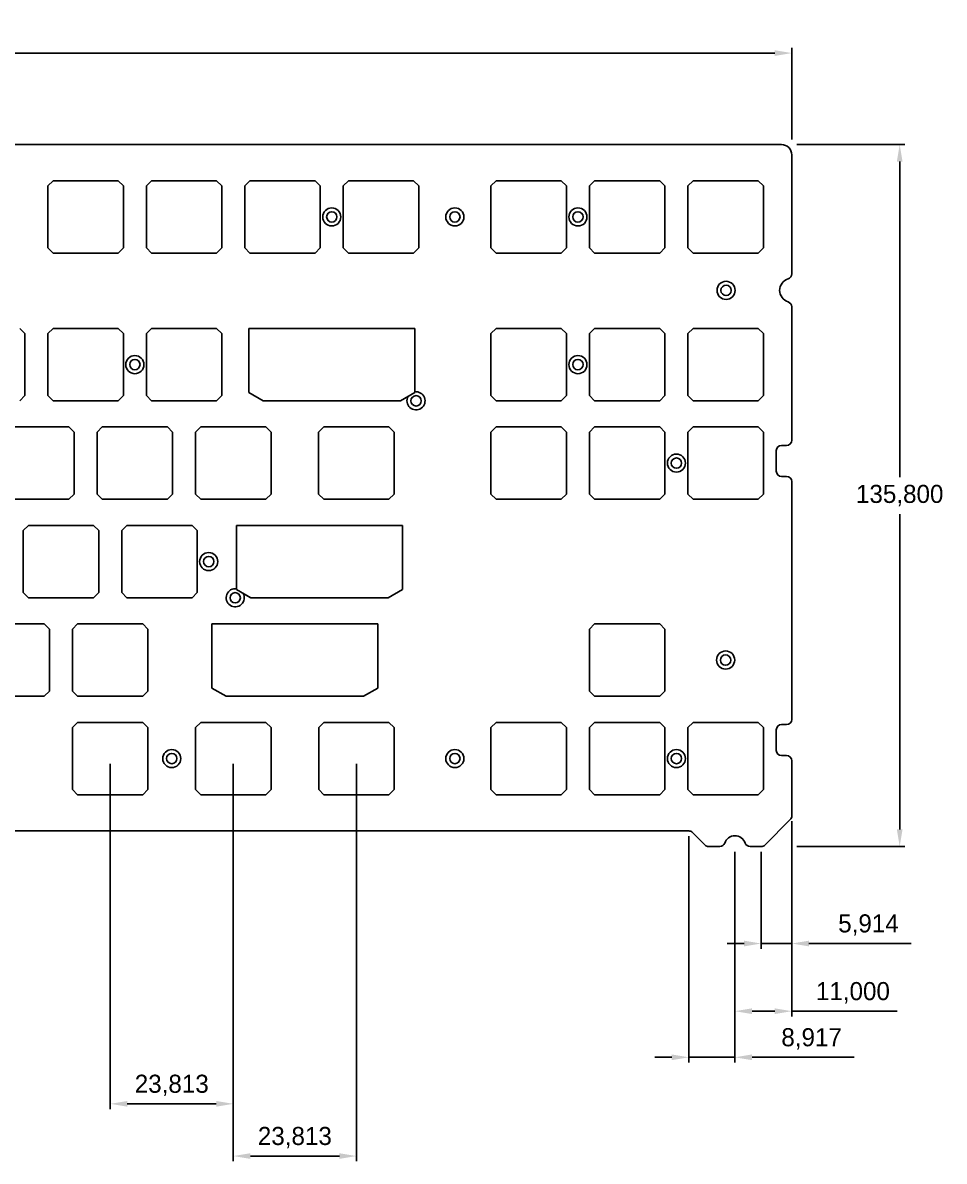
# Model space of a CAD drawing. Header units: millimetres. Extents: x -77 to 404, y -29 to 191.
# Drawn here: x 226 to 404.2, y -29.4 to 190.9 of the extents above; entities that cross this region are included whole.
import ezdxf

# ---------------------------------------------------------------- set-up
doc = ezdxf.new("R2010")
doc.units = ezdxf.units.MM
doc.header["$PDSIZE"] = -1
doc.dimstyles.new('ISO-25', dxfattribs={"dimtxt": 2.5, "dimasz": 2.5, "dimexe": 1.25, "dimexo": 0.625, "dimtad": 1, "dimtxsty": 'Standard', "dimcen": 2.5, "dimadec": 0, "dimazin": 0, "dimtfac": 1, "dimtmove": 0, "dimatfit": 3, "dimfxl": 1, "dimarcsym": 0})

# ---------------------------------------------------------------- blocks, each defined once
blk = doc.blocks.new('*D7')
at = {"color": 0, "lineweight": -2, "transparency": 16777216}
for p, q in [((242.87, 47.55), (242.87, -19.25)), ((266.69, 47.55), (266.69, -19.25)), ((246.18, -18.25), (263.39, -18.25))]:
    blk.add_line(p, q, dxfattribs=at)
at = {"color": 0, "transparency": 16777216}
for points in [[(246.18, -17.7), (246.18, -18.8), (242.87, -18.25)], [(263.39, -17.7), (263.39, -18.8), (266.69, -18.25)]]:
    blk.add_solid(points, dxfattribs=at)
at = {"layer": 'Defpoints', "color": 0, "transparency": 16777216}
for p in [(242.87, 48.55), (266.69, 48.55), (266.69, -18.25)]:
    blk.add_point(p, dxfattribs=at)
at = {"color": 0, "transparency": 16777216, "insert": (254.78, -14.69), "char_height": 3.5, "attachment_point": 5}
blk.add_mtext('23,813', dxfattribs=at)
blk = doc.blocks.new('*D8')
at = {"color": 0, "lineweight": -2, "transparency": 16777216}
for p, q in [((266.69, 47.55), (266.69, -29.35)), ((290.5, 47.55), (290.5, -29.35)), ((269.99, -28.35), (287.2, -28.35))]:
    blk.add_line(p, q, dxfattribs=at)
at = {"color": 0, "transparency": 16777216}
for points in [[(269.99, -27.8), (269.99, -28.9), (266.69, -28.35)], [(287.2, -27.8), (287.2, -28.9), (290.5, -28.35)]]:
    blk.add_solid(points, dxfattribs=at)
at = {"layer": 'Defpoints', "color": 0, "transparency": 16777216}
for p in [(266.69, 48.55), (290.5, 48.55), (290.5, -28.35)]:
    blk.add_point(p, dxfattribs=at)
at = {"color": 0, "transparency": 16777216, "insert": (278.59, -24.79), "char_height": 3.5, "attachment_point": 5}
blk.add_mtext('23,813', dxfattribs=at)
blk = doc.blocks.new('*D9')
at = {"color": 0, "lineweight": -2, "transparency": 16777216}
for p, q in [((375.74, 167.32), (396.61, 167.32)), ((395.61, 164.02), (395.61, 102.99)), ((395.61, 34.82), (395.61, 95.85)), ((375.74, 31.52), (396.61, 31.52))]:
    blk.add_line(p, q, dxfattribs=at)
at = {"color": 0, "transparency": 16777216}
for points in [[(395.06, 164.02), (396.16, 164.02), (395.61, 167.32)], [(395.06, 34.82), (396.16, 34.82), (395.61, 31.52)]]:
    blk.add_solid(points, dxfattribs=at)
at = {"layer": 'Defpoints', "color": 0, "transparency": 16777216}
for p in [(374.74, 167.32), (374.74, 31.52), (395.61, 31.52)]:
    blk.add_point(p, dxfattribs=at)
at = {"color": 0, "transparency": 16777216, "insert": (395.61, 99.42), "char_height": 3.5, "attachment_point": 5}
blk.add_mtext('135,800', dxfattribs=at)
blk = doc.blocks.new('*D10')
at = {"color": 0, "lineweight": -2, "transparency": 16777216}
for p, q in [((15.76, 168.32), (15.76, 186.02)), ((19.06, 185.02), (371.44, 185.02)), ((374.74, 168.32), (374.74, 186.02))]:
    blk.add_line(p, q, dxfattribs=at)
at = {"color": 0, "transparency": 16777216}
for points in [[(19.06, 185.57), (19.06, 184.47), (15.76, 185.02)], [(371.44, 185.57), (371.44, 184.47), (374.74, 185.02)]]:
    blk.add_solid(points, dxfattribs=at)
at = {"layer": 'Defpoints', "color": 0, "transparency": 16777216}
for p in [(374.74, 185.02), (15.76, 167.32), (374.74, 167.32)]:
    blk.add_point(p, dxfattribs=at)
at = {"color": 0, "transparency": 16777216, "insert": (195.25, 188.59), "char_height": 3.5, "attachment_point": 5}
blk.add_mtext('358,975', dxfattribs=at)
blk = doc.blocks.new('*D13')
at = {"color": 0, "lineweight": -2, "transparency": 16777216}
for p, q in [((374.74, 36.43), (374.74, 11.76)), ((368.82, 30.52), (368.82, 11.76)), ((365.52, 12.76), (362.22, 12.76)), ((368.82, 12.76), (374.74, 12.76)), ((378.04, 12.76), (397.81, 12.76))]:
    blk.add_line(p, q, dxfattribs=at)
at = {"color": 0, "transparency": 16777216}
for points in [[(365.52, 13.31), (365.52, 12.21), (368.82, 12.76)], [(378.04, 13.31), (378.04, 12.21), (374.74, 12.76)]]:
    blk.add_solid(points, dxfattribs=at)
at = {"layer": 'Defpoints', "color": 0, "transparency": 16777216}
for p in [(374.74, 37.43), (368.82, 31.52), (374.74, 12.76)]:
    blk.add_point(p, dxfattribs=at)
at = {"color": 0, "transparency": 16777216, "insert": (389.57, 16.33), "char_height": 3.5, "attachment_point": 5}
blk.add_mtext('5,914', dxfattribs=at)
blk = doc.blocks.new('*D14')
at = {"color": 0, "lineweight": -2, "transparency": 16777216}
for p, q in [((374.74, 36.43), (374.74, -1.33)), ((363.74, 30.52), (363.74, -1.33)), ((367.04, -0.33), (371.44, -0.33)), ((374.74, -0.33), (395.09, -0.33))]:
    blk.add_line(p, q, dxfattribs=at)
at = {"color": 0, "transparency": 16777216}
for points in [[(367.04, 0.22), (367.04, -0.88), (363.74, -0.33)], [(371.44, 0.22), (371.44, -0.88), (374.74, -0.33)]]:
    blk.add_solid(points, dxfattribs=at)
at = {"layer": 'Defpoints', "color": 0, "transparency": 16777216}
for p in [(374.74, 37.43), (363.74, 31.52), (374.74, -0.33)]:
    blk.add_point(p, dxfattribs=at)
at = {"color": 0, "transparency": 16777216, "insert": (386.56, 3.23), "char_height": 3.5, "attachment_point": 5}
blk.add_mtext('11,000', dxfattribs=at)
blk = doc.blocks.new('*D15')
at = {"color": 0, "lineweight": -2, "transparency": 16777216}
for p, q in [((354.82, 33.55), (354.82, -10.25)), ((363.74, 30.52), (363.74, -10.25)), ((351.52, -9.25), (348.22, -9.25)), ((354.82, -9.25), (363.74, -9.25)), ((367.04, -9.25), (386.81, -9.25))]:
    blk.add_line(p, q, dxfattribs=at)
at = {"color": 0, "transparency": 16777216}
for points in [[(351.52, -8.7), (351.52, -9.8), (354.82, -9.25)], [(367.04, -8.7), (367.04, -9.8), (363.74, -9.25)]]:
    blk.add_solid(points, dxfattribs=at)
at = {"layer": 'Defpoints', "color": 0, "transparency": 16777216}
for p in [(354.82, 34.55), (363.74, 31.52), (363.74, -9.25)]:
    blk.add_point(p, dxfattribs=at)
at = {"color": 0, "transparency": 16777216, "insert": (378.57, -5.69), "char_height": 3.5, "attachment_point": 5}
blk.add_mtext('8,917', dxfattribs=at)

msp = doc.modelspace()

# ---------------------------------------------------------------- linework, layer by layer
for p, q in [((372.7374, 167.3203), (17.7624, 167.3203)), ((372.7374, 167.3203), (17.7624, 167.3203)), ((372.7374, 167.3203), (17.7624, 167.3203)), ((231.8124, 146.3203), (238.1124, 146.3203)), ((231.8124, 146.3203), (238.1124, 146.3203)), ((288.9624, 146.3203), (295.2624, 146.3203)), ((288.9624, 146.3203), (295.2624, 146.3203)), ((317.5374, 146.3203), (323.8374, 146.3203)), ((317.5374, 146.3203), (323.8374, 146.3203)), ((279.4374, 131.7453), (285.7374, 131.7453)), ((279.4374, 131.7453), (285.7374, 131.7453)), ((279.4374, 131.7453), (285.7374, 131.7453)), ((279.4374, 131.7453), (285.7374, 131.7453)), ((250.8624, 117.7453), (257.1624, 117.7453)), ((250.8624, 117.7453), (257.1624, 117.7453)), ((292.0374, 117.7512), (279.4374, 117.7512)), ((279.4374, 117.7512), (285.7374, 117.7512)), ((292.0374, 117.7512), (279.4374, 117.7512)), ((279.4374, 117.7512), (285.7374, 117.7512)), ((292.0374, 117.7512), (279.4374, 117.7512)), ((279.4374, 117.7512), (285.7374, 117.7512)), ((292.0374, 117.7512), (279.4374, 117.7512)), ((279.4374, 117.7512), (285.7374, 117.7512)), ((317.5374, 117.7512), (323.8374, 117.7512)), ((317.5374, 117.7512), (323.8374, 117.7512)), ((371.7374, 106.1203), (371.7374, 108.1203)), ((371.7374, 106.1203), (371.7374, 108.1203)), ((371.7374, 106.1203), (371.7374, 108.1203)), ((372.7374, 109.1203), (373.7374, 109.1203)), ((372.7374, 109.1203), (373.7374, 109.1203)), ((372.7374, 109.1203), (373.7374, 109.1203)), ((371.7374, 106.1203), (371.7374, 104.1203)), ((371.7374, 106.1203), (371.7374, 104.1203)), ((371.7374, 106.1203), (371.7374, 104.1203)), ((372.7374, 103.1203), (373.7374, 103.1203)), ((372.7374, 103.1203), (373.7374, 103.1203)), ((372.7374, 103.1203), (373.7374, 103.1203)), ((241.3374, 98.6953), (247.6374, 98.6953)), ((241.3374, 98.6953), (247.6374, 98.6953)), ((260.3874, 98.6953), (266.6874, 98.6953)), ((260.3874, 98.6953), (266.6874, 98.6953)), ((317.5374, 98.6953), (323.8374, 98.6953)), ((317.5374, 98.6953), (323.8374, 98.6953)), ((277.0561, 93.6453), (283.3561, 93.6453)), ((277.0561, 93.6453), (283.3561, 93.6453)), ((283.3561, 93.6453), (289.6561, 93.6453)), ((283.3561, 93.6453), (289.6561, 93.6453)), ((246.0999, 79.6453), (252.3999, 79.6453)), ((246.0999, 79.6453), (252.3999, 79.6453)), ((289.6561, 79.6512), (277.0561, 79.6512)), ((277.0561, 79.6512), (283.3561, 79.6512)), ((289.6561, 79.6512), (277.0561, 79.6512)), ((277.0561, 79.6512), (283.3561, 79.6512)), ((217.5249, 74.5953), (230.1249, 74.5953)), ((217.5249, 74.5953), (230.1249, 74.5953)), ((217.5249, 74.5953), (230.1249, 74.5953)), ((230.1249, 74.5953), (231.1219, 73.5983)), ((230.1249, 74.5953), (231.1219, 73.5983)), ((230.1249, 74.5953), (231.1219, 73.5983)), ((231.1219, 73.5983), (231.1219, 61.5983)), ((231.1219, 73.5983), (231.1219, 61.5983)), ((231.1219, 73.5983), (231.1219, 61.5983)), ((235.5778, 73.5983), (236.5749, 74.5953)), ((235.5778, 73.5983), (236.5749, 74.5953)), ((235.5778, 73.5983), (236.5749, 74.5953)), ((235.5778, 61.5983), (235.5778, 73.5983)), ((235.5778, 61.5983), (235.5778, 73.5983)), ((235.5778, 61.5983), (235.5778, 73.5983)), ((236.5749, 74.5953), (249.1749, 74.5953)), ((236.5749, 74.5953), (249.1749, 74.5953)), ((236.5749, 74.5953), (249.1749, 74.5953)), ((249.1749, 74.5953), (250.1719, 73.5983)), ((249.1749, 74.5953), (250.1719, 73.5983)), ((249.1749, 74.5953), (250.1719, 73.5983)), ((250.1719, 73.5983), (250.1719, 61.5983)), ((250.1719, 73.5983), (250.1719, 61.5983)), ((250.1719, 73.5983), (250.1719, 61.5983)), ((230.1249, 60.6012), (223.8249, 60.6012)), ((230.1249, 60.6012), (223.8249, 60.6012)), ((231.1219, 61.5983), (230.1249, 60.6012)), ((231.1219, 61.5983), (230.1249, 60.6012)), ((231.1219, 61.5983), (230.1249, 60.6012)), ((236.5749, 60.6012), (235.5778, 61.5983)), ((236.5749, 60.6012), (235.5778, 61.5983)), ((236.5749, 60.6012), (235.5778, 61.5983)), ((242.8749, 60.6012), (236.5749, 60.6012)), ((242.8749, 60.6012), (236.5749, 60.6012)), ((249.1749, 60.6012), (236.5749, 60.6012)), ((249.1749, 60.6012), (242.8749, 60.6012)), ((249.1749, 60.6012), (242.8749, 60.6012)), ((250.1719, 61.5983), (249.1749, 60.6012)), ((250.1719, 61.5983), (249.1749, 60.6012)), ((250.1719, 61.5983), (249.1749, 60.6012)), ((235.5778, 54.5423), (236.5749, 55.5393)), ((236.5749, 55.5393), (249.1749, 55.5393)), ((249.1749, 55.5393), (250.1719, 54.5423)), ((259.3903, 54.5423), (260.3874, 55.5393)), ((260.3874, 55.5393), (272.9874, 55.5393)), ((272.9874, 55.5393), (273.9844, 54.5423)), ((283.2028, 54.5423), (284.1999, 55.5393)), ((284.1999, 55.5393), (296.7999, 55.5393)), ((296.7999, 55.5393), (297.7969, 54.5423)), ((372.7374, 55.1203), (373.7374, 55.1203)), ((372.7374, 55.1203), (373.7374, 55.1203)), ((372.7374, 55.1203), (373.7374, 55.1203)), ((235.5778, 42.5423), (235.5778, 54.5423)), ((250.1719, 54.5423), (250.1719, 42.5423)), ((259.3903, 42.5423), (259.3903, 54.5423)), ((273.9844, 54.5423), (273.9844, 42.5423)), ((283.2028, 42.5423), (283.2028, 54.5423)), ((297.7969, 54.5423), (297.7969, 42.5423)), ((371.7374, 52.1203), (371.7374, 54.1203)), ((371.7374, 52.1203), (371.7374, 54.1203)), ((371.7374, 52.1203), (371.7374, 54.1203)), ((371.7374, 52.1203), (371.7374, 50.1203)), ((371.7374, 52.1203), (371.7374, 50.1203)), ((371.7374, 52.1203), (371.7374, 50.1203)), ((372.7374, 49.1203), (373.7374, 49.1203)), ((372.7374, 49.1203), (373.7374, 49.1203)), ((372.7374, 49.1203), (373.7374, 49.1203)), ((236.5749, 41.5453), (235.5778, 42.5423)), ((250.1719, 42.5423), (249.1749, 41.5453)), ((260.3874, 41.5453), (259.3903, 42.5423)), ((273.9844, 42.5423), (272.9874, 41.5453)), ((284.1999, 41.5453), (283.2028, 42.5423)), ((297.7969, 42.5423), (296.7999, 41.5453)), ((242.8749, 41.5453), (236.5749, 41.5453)), ((249.1749, 41.5453), (242.8749, 41.5453)), ((266.6874, 41.5453), (260.3874, 41.5453)), ((272.9874, 41.5453), (266.6874, 41.5453)), ((290.4999, 41.5453), (284.1999, 41.5453)), ((296.7999, 41.5453), (290.4999, 41.5453)), ((317.5374, 41.5453), (323.8374, 41.5453)), ((317.5374, 41.5453), (323.8374, 41.5453)), ((317.5374, 41.5453), (323.8374, 41.5453)), ((369.5302, 31.8132), (374.4445, 36.7274)), ((369.5302, 31.8132), (374.4445, 36.7274)), ((369.5302, 31.8132), (374.4445, 36.7274)), ((354.8207, 34.5453), (35.679, 34.5453)), ((354.8207, 34.5453), (35.679, 34.5453)), ((354.8207, 34.5453), (35.679, 34.5453)), ((355.5307, 34.2494), (357.944, 31.8161)), ((355.5307, 34.2494), (357.944, 31.8161)), ((355.5307, 34.2494), (357.944, 31.8161)), ((360.8031, 31.5203), (358.654, 31.5203)), ((360.8031, 31.5203), (358.654, 31.5203)), ((360.8031, 31.5203), (358.654, 31.5203)), ((368.8231, 31.5203), (366.6716, 31.5203)), ((368.8231, 31.5203), (366.6716, 31.5203)), ((368.8231, 31.5203), (366.6716, 31.5203))]:
    msp.add_line(p, q)
at = {"color": 7, "true_color": 0xffffff}
for p, q in [((374.7374, 142.3175), (374.7374, 165.3203)), ((374.7374, 142.3175), (374.7374, 165.3203)), ((374.7374, 142.3175), (374.7374, 165.3203)), ((347.1874, 160.3203), (349.1874, 160.3203)), ((347.1874, 160.3203), (349.1874, 160.3203)), ((347.1874, 160.3203), (349.1874, 160.3203)), ((350.1874, 159.3203), (349.1874, 160.3203)), ((350.1874, 159.3203), (349.1874, 160.3203)), ((350.1874, 159.3203), (349.1874, 160.3203)), ((350.1874, 157.3203), (350.1874, 159.3203)), ((350.1874, 157.3203), (350.1874, 159.3203)), ((350.1874, 157.3203), (350.1874, 159.3203)), ((366.2374, 160.3203), (368.2374, 160.3203)), ((366.2374, 160.3203), (368.2374, 160.3203)), ((366.2374, 160.3203), (368.2374, 160.3203)), ((369.2374, 159.3203), (368.2374, 160.3203)), ((369.2374, 159.3203), (368.2374, 160.3203)), ((369.2374, 159.3203), (368.2374, 160.3203)), ((369.2374, 157.3203), (369.2374, 159.3203)), ((369.2374, 157.3203), (369.2374, 159.3203)), ((369.2374, 157.3203), (369.2374, 159.3203)), ((288.9624, 146.3203), (295.2624, 146.3203)), ((288.9624, 146.3203), (295.2624, 146.3203)), ((374.7374, 110.1203), (374.7374, 135.923)), ((374.7374, 110.1203), (374.7374, 135.923)), ((374.7374, 110.1203), (374.7374, 135.923)), ((301.7874, 131.7453), (269.6874, 131.7453)), ((269.6874, 119.333), (269.6874, 131.7453)), ((301.7874, 131.7453), (301.7874, 119.348)), ((269.6874, 119.333), (272.4374, 117.7453)), ((299.0374, 117.7453), (301.7874, 119.348)), ((279.4374, 117.7512), (285.7374, 117.7512)), ((279.4374, 117.7512), (285.7374, 117.7512)), ((279.4374, 117.7512), (285.7374, 117.7512)), ((279.4374, 117.7512), (285.7374, 117.7512)), ((284.1999, 112.6953), (296.7999, 112.6953)), ((374.7374, 56.1203), (374.7374, 102.1203)), ((374.7374, 56.1203), (374.7374, 102.1203)), ((374.7374, 56.1203), (374.7374, 102.1203)), ((336.5874, 98.6953), (342.8874, 98.6953)), ((336.5874, 98.6953), (342.8874, 98.6953)), ((267.3061, 81.248), (267.3061, 93.6453)), ((299.4061, 93.6453), (267.3061, 93.6453)), ((299.4061, 81.233), (299.4061, 93.6453)), ((246.0999, 79.6453), (252.3999, 79.6453)), ((246.0999, 79.6453), (252.3999, 79.6453)), ((267.3061, 81.248), (270.0561, 79.6453)), ((277.0561, 79.6512), (283.3561, 79.6512)), ((277.0561, 79.6512), (283.3561, 79.6512)), ((277.0561, 79.6512), (283.3561, 79.6512)), ((277.0561, 79.6512), (283.3561, 79.6512)), ((296.6561, 79.6453), (299.4061, 81.233)), ((294.6436, 74.5953), (262.5436, 74.5953)), ((262.5436, 74.5953), (262.5436, 62.183)), ((294.6436, 62.183), (294.6436, 74.5953)), ((265.2936, 60.5953), (262.5436, 62.183)), ((291.8936, 60.5953), (294.6436, 62.183)), ((217.5249, 60.6012), (230.1249, 60.6012)), ((236.5749, 60.6012), (242.8749, 60.6012)), ((236.5749, 60.6012), (242.8749, 60.6012)), ((374.7374, 37.4345), (374.7374, 48.1203)), ((374.7374, 37.4345), (374.7374, 48.1203)), ((374.7374, 37.4345), (374.7374, 48.1203)), ((236.5749, 41.5453), (242.8749, 41.5453)), ((236.5749, 41.5453), (242.8749, 41.5453)), ((260.3874, 41.5453), (266.6874, 41.5453)), ((284.1999, 41.5453), (290.4999, 41.5453)), ((284.1999, 41.5453), (290.4999, 41.5453)), ((330.1374, 41.5453), (323.8374, 41.5453)), ((330.1374, 41.5453), (323.8374, 41.5453)), ((330.1374, 41.5453), (323.8374, 41.5453)), ((336.5874, 41.5453), (342.8874, 41.5453)), ((336.5874, 41.5453), (342.8874, 41.5453))]:
    msp.add_line(p, q, dxfattribs=at)
at = {"color": 7, "linetype": 'Continuous'}
for p, q in [((231.8124, 160.3203), (230.8124, 159.3203)), ((231.8124, 160.3203), (230.8124, 159.3203)), ((231.8124, 160.3203), (230.8124, 159.3203)), ((230.8124, 159.3203), (230.8124, 147.3203)), ((230.8124, 159.3203), (230.8124, 147.3203)), ((230.8124, 159.3203), (230.8124, 147.3203)), ((244.4124, 160.3203), (231.8124, 160.3203)), ((244.4124, 160.3203), (231.8124, 160.3203)), ((244.4124, 160.3203), (231.8124, 160.3203)), ((245.4124, 159.3203), (244.4124, 160.3203)), ((245.4124, 159.3203), (244.4124, 160.3203)), ((245.4124, 159.3203), (244.4124, 160.3203)), ((245.4124, 147.3203), (245.4124, 159.3203)), ((245.4124, 147.3203), (245.4124, 159.3203)), ((245.4124, 147.3203), (245.4124, 159.3203)), ((250.8624, 160.3203), (249.8624, 159.3203)), ((250.8624, 160.3203), (249.8624, 159.3203)), ((250.8624, 160.3203), (249.8624, 159.3203)), ((249.8624, 159.3203), (249.8624, 147.3203)), ((249.8624, 159.3203), (249.8624, 147.3203)), ((249.8624, 159.3203), (249.8624, 147.3203)), ((263.4624, 160.3203), (250.8624, 160.3203)), ((263.4624, 160.3203), (250.8624, 160.3203)), ((263.4624, 160.3203), (250.8624, 160.3203)), ((264.4624, 159.3203), (263.4624, 160.3203)), ((264.4624, 159.3203), (263.4624, 160.3203)), ((264.4624, 159.3203), (263.4624, 160.3203)), ((264.4624, 147.3203), (264.4624, 159.3203)), ((264.4624, 147.3203), (264.4624, 159.3203)), ((264.4624, 147.3203), (264.4624, 159.3203)), ((269.9124, 160.3203), (268.9124, 159.3203)), ((269.9124, 160.3203), (268.9124, 159.3203)), ((269.9124, 160.3203), (268.9124, 159.3203)), ((268.9124, 159.3203), (268.9124, 147.3203)), ((268.9124, 159.3203), (268.9124, 147.3203)), ((268.9124, 159.3203), (268.9124, 147.3203)), ((282.5124, 160.3203), (269.9124, 160.3203)), ((282.5124, 160.3203), (269.9124, 160.3203)), ((282.5124, 160.3203), (269.9124, 160.3203)), ((283.5124, 159.3203), (282.5124, 160.3203)), ((283.5124, 159.3203), (282.5124, 160.3203)), ((283.5124, 159.3203), (282.5124, 160.3203)), ((283.5124, 147.3203), (283.5124, 159.3203)), ((283.5124, 147.3203), (283.5124, 159.3203)), ((283.5124, 147.3203), (283.5124, 159.3203)), ((288.9624, 160.3203), (287.9624, 159.3203)), ((288.9624, 160.3203), (287.9624, 159.3203)), ((288.9624, 160.3203), (287.9624, 159.3203)), ((287.9624, 159.3203), (287.9624, 147.3203)), ((287.9624, 159.3203), (287.9624, 147.3203)), ((287.9624, 159.3203), (287.9624, 147.3203)), ((301.5624, 160.3203), (288.9624, 160.3203)), ((301.5624, 160.3203), (288.9624, 160.3203)), ((301.5624, 160.3203), (288.9624, 160.3203)), ((302.5624, 159.3203), (301.5624, 160.3203)), ((302.5624, 159.3203), (301.5624, 160.3203)), ((302.5624, 159.3203), (301.5624, 160.3203)), ((302.5624, 147.3203), (302.5624, 159.3203)), ((302.5624, 147.3203), (302.5624, 159.3203)), ((302.5624, 147.3203), (302.5624, 159.3203)), ((317.5374, 160.3203), (316.5374, 159.3203)), ((317.5374, 160.3203), (316.5374, 159.3203)), ((317.5374, 160.3203), (316.5374, 159.3203)), ((316.5374, 159.3203), (316.5374, 147.3203)), ((316.5374, 159.3203), (316.5374, 147.3203)), ((316.5374, 159.3203), (316.5374, 147.3203)), ((330.1374, 160.3203), (317.5374, 160.3203)), ((330.1374, 160.3203), (317.5374, 160.3203)), ((330.1374, 160.3203), (317.5374, 160.3203)), ((331.1374, 159.3203), (330.1374, 160.3203)), ((331.1374, 159.3203), (330.1374, 160.3203)), ((331.1374, 159.3203), (330.1374, 160.3203)), ((331.1374, 147.3203), (331.1374, 159.3203)), ((331.1374, 147.3203), (331.1374, 159.3203)), ((331.1374, 147.3203), (331.1374, 159.3203)), ((336.5874, 160.3203), (335.5874, 159.3203)), ((336.5874, 160.3203), (335.5874, 159.3203)), ((336.5874, 160.3203), (335.5874, 159.3203)), ((335.5874, 159.3203), (335.5874, 147.3203)), ((335.5874, 159.3203), (335.5874, 147.3203)), ((335.5874, 159.3203), (335.5874, 147.3203)), ((347.1874, 160.3203), (336.5874, 160.3203)), ((347.1874, 160.3203), (336.5874, 160.3203)), ((347.1874, 160.3203), (336.5874, 160.3203)), ((355.6374, 160.3203), (354.6374, 159.3203)), ((355.6374, 160.3203), (354.6374, 159.3203)), ((355.6374, 160.3203), (354.6374, 159.3203)), ((354.6374, 159.3203), (354.6374, 147.3203)), ((354.6374, 159.3203), (354.6374, 147.3203)), ((354.6374, 159.3203), (354.6374, 147.3203)), ((366.2374, 160.3203), (355.6374, 160.3203)), ((366.2374, 160.3203), (355.6374, 160.3203)), ((366.2374, 160.3203), (355.6374, 160.3203)), ((350.1874, 147.3203), (350.1874, 157.3203)), ((350.1874, 147.3203), (350.1874, 157.3203)), ((350.1874, 147.3203), (350.1874, 157.3203)), ((369.2374, 147.3203), (369.2374, 157.3203)), ((369.2374, 147.3203), (369.2374, 157.3203)), ((369.2374, 147.3203), (369.2374, 157.3203)), ((230.8124, 147.3203), (231.8124, 146.3203)), ((230.8124, 147.3203), (231.8124, 146.3203)), ((230.8124, 147.3203), (231.8124, 146.3203)), ((231.8124, 146.3203), (244.4124, 146.3203)), ((231.8124, 146.3203), (244.4124, 146.3203)), ((231.8124, 146.3203), (244.4124, 146.3203)), ((244.4124, 146.3203), (245.4124, 147.3203)), ((244.4124, 146.3203), (245.4124, 147.3203)), ((244.4124, 146.3203), (245.4124, 147.3203)), ((249.8624, 147.3203), (250.8624, 146.3203)), ((249.8624, 147.3203), (250.8624, 146.3203)), ((249.8624, 147.3203), (250.8624, 146.3203)), ((250.8624, 146.3203), (263.4624, 146.3203)), ((250.8624, 146.3203), (263.4624, 146.3203)), ((250.8624, 146.3203), (263.4624, 146.3203)), ((263.4624, 146.3203), (264.4624, 147.3203)), ((263.4624, 146.3203), (264.4624, 147.3203)), ((263.4624, 146.3203), (264.4624, 147.3203)), ((268.9124, 147.3203), (269.9124, 146.3203)), ((268.9124, 147.3203), (269.9124, 146.3203)), ((268.9124, 147.3203), (269.9124, 146.3203)), ((269.9124, 146.3203), (282.5124, 146.3203)), ((269.9124, 146.3203), (282.5124, 146.3203)), ((269.9124, 146.3203), (282.5124, 146.3203)), ((282.5124, 146.3203), (283.5124, 147.3203)), ((282.5124, 146.3203), (283.5124, 147.3203)), ((282.5124, 146.3203), (283.5124, 147.3203)), ((287.9624, 147.3203), (288.9624, 146.3203)), ((287.9624, 147.3203), (288.9624, 146.3203)), ((287.9624, 147.3203), (288.9624, 146.3203)), ((288.9624, 146.3203), (301.5624, 146.3203)), ((288.9624, 146.3203), (301.5624, 146.3203)), ((288.9624, 146.3203), (301.5624, 146.3203)), ((301.5624, 146.3203), (302.5624, 147.3203)), ((301.5624, 146.3203), (302.5624, 147.3203)), ((301.5624, 146.3203), (302.5624, 147.3203)), ((316.5374, 147.3203), (317.5374, 146.3203)), ((316.5374, 147.3203), (317.5374, 146.3203)), ((316.5374, 147.3203), (317.5374, 146.3203)), ((317.5374, 146.3203), (330.1374, 146.3203)), ((317.5374, 146.3203), (330.1374, 146.3203)), ((317.5374, 146.3203), (330.1374, 146.3203)), ((330.1374, 146.3203), (331.1374, 147.3203)), ((330.1374, 146.3203), (331.1374, 147.3203)), ((330.1374, 146.3203), (331.1374, 147.3203)), ((335.5874, 147.3203), (336.5874, 146.3203)), ((335.5874, 147.3203), (336.5874, 146.3203)), ((335.5874, 147.3203), (336.5874, 146.3203)), ((336.5874, 146.3203), (349.1874, 146.3203)), ((336.5874, 146.3203), (349.1874, 146.3203)), ((336.5874, 146.3203), (349.1874, 146.3203)), ((349.1874, 146.3203), (350.1874, 147.3203)), ((349.1874, 146.3203), (350.1874, 147.3203)), ((349.1874, 146.3203), (350.1874, 147.3203)), ((354.6374, 147.3203), (355.6374, 146.3203)), ((354.6374, 147.3203), (355.6374, 146.3203)), ((354.6374, 147.3203), (355.6374, 146.3203)), ((355.6374, 146.3203), (368.2374, 146.3203)), ((355.6374, 146.3203), (368.2374, 146.3203)), ((355.6374, 146.3203), (368.2374, 146.3203)), ((368.2374, 146.3203), (369.2374, 147.3203)), ((368.2374, 146.3203), (369.2374, 147.3203)), ((368.2374, 146.3203), (369.2374, 147.3203)), ((226.3624, 130.7453), (225.3624, 131.7453)), ((226.3624, 130.7453), (225.3624, 131.7453)), ((226.3624, 130.7453), (225.3624, 131.7453)), ((226.3624, 118.7453), (226.3624, 130.7453)), ((226.3624, 118.7453), (226.3624, 130.7453)), ((226.3624, 118.7453), (226.3624, 130.7453)), ((231.8124, 131.7453), (230.8124, 130.7453)), ((231.8124, 131.7453), (230.8124, 130.7453)), ((231.8124, 131.7453), (230.8124, 130.7453)), ((230.8124, 130.7453), (230.8124, 118.7453)), ((230.8124, 130.7453), (230.8124, 118.7453)), ((230.8124, 130.7453), (230.8124, 118.7453)), ((244.4124, 131.7453), (231.8124, 131.7453)), ((244.4124, 131.7453), (231.8124, 131.7453)), ((244.4124, 131.7453), (231.8124, 131.7453)), ((245.4124, 130.7453), (244.4124, 131.7453)), ((245.4124, 130.7453), (244.4124, 131.7453)), ((245.4124, 130.7453), (244.4124, 131.7453)), ((245.4124, 118.7453), (245.4124, 130.7453)), ((245.4124, 118.7453), (245.4124, 130.7453)), ((245.4124, 118.7453), (245.4124, 130.7453)), ((250.8624, 131.7453), (249.8624, 130.7453)), ((250.8624, 131.7453), (249.8624, 130.7453)), ((250.8624, 131.7453), (249.8624, 130.7453)), ((249.8624, 130.7453), (249.8624, 118.7453)), ((249.8624, 130.7453), (249.8624, 118.7453)), ((249.8624, 130.7453), (249.8624, 118.7453)), ((263.4624, 131.7453), (250.8624, 131.7453)), ((263.4624, 131.7453), (250.8624, 131.7453)), ((263.4624, 131.7453), (250.8624, 131.7453)), ((264.4624, 130.7453), (263.4624, 131.7453)), ((264.4624, 130.7453), (263.4624, 131.7453)), ((264.4624, 130.7453), (263.4624, 131.7453)), ((264.4624, 118.7453), (264.4624, 130.7453)), ((264.4624, 118.7453), (264.4624, 130.7453)), ((264.4624, 118.7453), (264.4624, 130.7453)), ((317.5374, 131.7512), (316.5374, 130.7512)), ((317.5374, 131.7512), (316.5374, 130.7512)), ((317.5374, 131.7512), (316.5374, 130.7512)), ((316.5374, 130.7512), (316.5374, 118.7512)), ((316.5374, 130.7512), (316.5374, 118.7512)), ((316.5374, 130.7512), (316.5374, 118.7512)), ((330.1374, 131.7512), (317.5374, 131.7512)), ((330.1374, 131.7512), (317.5374, 131.7512)), ((330.1374, 131.7512), (317.5374, 131.7512)), ((331.1374, 130.7512), (330.1374, 131.7512)), ((331.1374, 130.7512), (330.1374, 131.7512)), ((331.1374, 130.7512), (330.1374, 131.7512)), ((331.1374, 118.7512), (331.1374, 130.7512)), ((331.1374, 118.7512), (331.1374, 130.7512)), ((331.1374, 118.7512), (331.1374, 130.7512)), ((336.5874, 131.7512), (335.5874, 130.7512)), ((336.5874, 131.7512), (335.5874, 130.7512)), ((336.5874, 131.7512), (335.5874, 130.7512)), ((335.5874, 130.7512), (335.5874, 118.7512)), ((335.5874, 130.7512), (335.5874, 118.7512)), ((335.5874, 130.7512), (335.5874, 118.7512)), ((349.1874, 131.7512), (336.5874, 131.7512)), ((349.1874, 131.7512), (336.5874, 131.7512)), ((349.1874, 131.7512), (336.5874, 131.7512)), ((350.1874, 130.7512), (349.1874, 131.7512)), ((350.1874, 130.7512), (349.1874, 131.7512)), ((350.1874, 130.7512), (349.1874, 131.7512)), ((350.1874, 118.7512), (350.1874, 130.7512)), ((350.1874, 118.7512), (350.1874, 130.7512)), ((350.1874, 118.7512), (350.1874, 130.7512)), ((355.6374, 131.7512), (354.6374, 130.7512)), ((355.6374, 131.7512), (354.6374, 130.7512)), ((355.6374, 131.7512), (354.6374, 130.7512)), ((354.6374, 130.7512), (354.6374, 118.7512)), ((354.6374, 130.7512), (354.6374, 118.7512)), ((354.6374, 130.7512), (354.6374, 118.7512)), ((368.2374, 131.7512), (355.6374, 131.7512)), ((368.2374, 131.7512), (355.6374, 131.7512)), ((368.2374, 131.7512), (355.6374, 131.7512)), ((369.2374, 130.7512), (368.2374, 131.7512)), ((369.2374, 130.7512), (368.2374, 131.7512)), ((369.2374, 130.7512), (368.2374, 131.7512)), ((369.2374, 118.7512), (369.2374, 130.7512)), ((369.2374, 118.7512), (369.2374, 130.7512)), ((369.2374, 118.7512), (369.2374, 130.7512)), ((225.3624, 117.7453), (226.3624, 118.7453)), ((225.3624, 117.7453), (226.3624, 118.7453)), ((225.3624, 117.7453), (226.3624, 118.7453)), ((230.8124, 118.7453), (231.8124, 117.7453)), ((230.8124, 118.7453), (231.8124, 117.7453)), ((230.8124, 118.7453), (231.8124, 117.7453)), ((231.8124, 117.7453), (244.4124, 117.7453)), ((231.8124, 117.7453), (244.4124, 117.7453)), ((231.8124, 117.7453), (244.4124, 117.7453)), ((244.4124, 117.7453), (245.4124, 118.7453)), ((244.4124, 117.7453), (245.4124, 118.7453)), ((244.4124, 117.7453), (245.4124, 118.7453)), ((249.8624, 118.7453), (250.8624, 117.7453)), ((249.8624, 118.7453), (250.8624, 117.7453)), ((249.8624, 118.7453), (250.8624, 117.7453)), ((250.8624, 117.7453), (263.4624, 117.7453)), ((250.8624, 117.7453), (263.4624, 117.7453)), ((250.8624, 117.7453), (263.4624, 117.7453)), ((263.4624, 117.7453), (264.4624, 118.7453)), ((263.4624, 117.7453), (264.4624, 118.7453)), ((263.4624, 117.7453), (264.4624, 118.7453)), ((272.4374, 117.7453), (299.0374, 117.7453)), ((316.5374, 118.7512), (317.5374, 117.7512)), ((316.5374, 118.7512), (317.5374, 117.7512)), ((316.5374, 118.7512), (317.5374, 117.7512)), ((317.5374, 117.7512), (330.1374, 117.7512)), ((317.5374, 117.7512), (330.1374, 117.7512)), ((317.5374, 117.7512), (330.1374, 117.7512)), ((330.1374, 117.7512), (331.1374, 118.7512)), ((330.1374, 117.7512), (331.1374, 118.7512)), ((330.1374, 117.7512), (331.1374, 118.7512)), ((335.5874, 118.7512), (336.5874, 117.7512)), ((335.5874, 118.7512), (336.5874, 117.7512)), ((335.5874, 118.7512), (336.5874, 117.7512)), ((336.5874, 117.7512), (349.1874, 117.7512)), ((336.5874, 117.7512), (349.1874, 117.7512)), ((336.5874, 117.7512), (349.1874, 117.7512)), ((349.1874, 117.7512), (350.1874, 118.7512)), ((349.1874, 117.7512), (350.1874, 118.7512)), ((349.1874, 117.7512), (350.1874, 118.7512)), ((354.6374, 118.7512), (355.6374, 117.7512)), ((354.6374, 118.7512), (355.6374, 117.7512)), ((354.6374, 118.7512), (355.6374, 117.7512)), ((355.6374, 117.7512), (368.2374, 117.7512)), ((355.6374, 117.7512), (368.2374, 117.7512)), ((355.6374, 117.7512), (368.2374, 117.7512)), ((368.2374, 117.7512), (369.2374, 118.7512)), ((368.2374, 117.7512), (369.2374, 118.7512)), ((368.2374, 117.7512), (369.2374, 118.7512)), ((234.8874, 112.6953), (222.2874, 112.6953)), ((234.8874, 112.6953), (222.2874, 112.6953)), ((234.8874, 112.6953), (222.2874, 112.6953)), ((235.8874, 111.6953), (234.8874, 112.6953)), ((235.8874, 111.6953), (234.8874, 112.6953)), ((235.8874, 111.6953), (234.8874, 112.6953)), ((241.3374, 112.6953), (240.3374, 111.6953)), ((241.3374, 112.6953), (240.3374, 111.6953)), ((241.3374, 112.6953), (240.3374, 111.6953)), ((253.9374, 112.6953), (241.3374, 112.6953)), ((253.9374, 112.6953), (241.3374, 112.6953)), ((253.9374, 112.6953), (241.3374, 112.6953)), ((254.9374, 111.6953), (253.9374, 112.6953)), ((254.9374, 111.6953), (253.9374, 112.6953)), ((254.9374, 111.6953), (253.9374, 112.6953)), ((260.3874, 112.6953), (259.3874, 111.6953)), ((260.3874, 112.6953), (259.3874, 111.6953)), ((260.3874, 112.6953), (259.3874, 111.6953)), ((272.9874, 112.6953), (260.3874, 112.6953)), ((272.9874, 112.6953), (260.3874, 112.6953)), ((272.9874, 112.6953), (260.3874, 112.6953)), ((273.9874, 111.6953), (272.9874, 112.6953)), ((273.9874, 111.6953), (272.9874, 112.6953)), ((273.9874, 111.6953), (272.9874, 112.6953)), ((284.1999, 112.6953), (283.1999, 111.6953)), ((284.1999, 112.6953), (283.1999, 111.6953)), ((284.1999, 112.6953), (283.1999, 111.6953)), ((296.7999, 112.6953), (284.1999, 112.6953)), ((296.7999, 112.6953), (284.1999, 112.6953)), ((297.7999, 111.6953), (296.7999, 112.6953)), ((297.7999, 111.6953), (296.7999, 112.6953)), ((297.7999, 111.6953), (296.7999, 112.6953)), ((317.5374, 112.6953), (316.5374, 111.6953)), ((317.5374, 112.6953), (316.5374, 111.6953)), ((317.5374, 112.6953), (316.5374, 111.6953)), ((330.1374, 112.6953), (317.5374, 112.6953)), ((330.1374, 112.6953), (317.5374, 112.6953)), ((330.1374, 112.6953), (317.5374, 112.6953)), ((331.1374, 111.6953), (330.1374, 112.6953)), ((331.1374, 111.6953), (330.1374, 112.6953)), ((331.1374, 111.6953), (330.1374, 112.6953)), ((336.5874, 112.6953), (335.5874, 111.6953)), ((336.5874, 112.6953), (335.5874, 111.6953)), ((336.5874, 112.6953), (335.5874, 111.6953)), ((349.1874, 112.6953), (336.5874, 112.6953)), ((349.1874, 112.6953), (336.5874, 112.6953)), ((349.1874, 112.6953), (336.5874, 112.6953)), ((350.1874, 111.6953), (349.1874, 112.6953)), ((350.1874, 111.6953), (349.1874, 112.6953)), ((350.1874, 111.6953), (349.1874, 112.6953)), ((355.6374, 112.6953), (354.6374, 111.6953)), ((355.6374, 112.6953), (354.6374, 111.6953)), ((355.6374, 112.6953), (354.6374, 111.6953)), ((368.2374, 112.6953), (355.6374, 112.6953)), ((368.2374, 112.6953), (355.6374, 112.6953)), ((368.2374, 112.6953), (355.6374, 112.6953)), ((369.2374, 111.6953), (368.2374, 112.6953)), ((369.2374, 111.6953), (368.2374, 112.6953)), ((369.2374, 111.6953), (368.2374, 112.6953)), ((235.8874, 99.6953), (235.8874, 111.6953)), ((235.8874, 99.6953), (235.8874, 111.6953)), ((235.8874, 99.6953), (235.8874, 111.6953)), ((240.3374, 111.6953), (240.3374, 99.6953)), ((240.3374, 111.6953), (240.3374, 99.6953)), ((240.3374, 111.6953), (240.3374, 99.6953)), ((254.9374, 99.6953), (254.9374, 111.6953)), ((254.9374, 99.6953), (254.9374, 111.6953)), ((254.9374, 99.6953), (254.9374, 111.6953)), ((259.3874, 111.6953), (259.3874, 99.6953)), ((259.3874, 111.6953), (259.3874, 99.6953)), ((259.3874, 111.6953), (259.3874, 99.6953)), ((273.9874, 99.6953), (273.9874, 111.6953)), ((273.9874, 99.6953), (273.9874, 111.6953)), ((273.9874, 99.6953), (273.9874, 111.6953)), ((283.1999, 111.6953), (283.1999, 99.6953)), ((283.1999, 111.6953), (283.1999, 99.6953)), ((283.1999, 111.6953), (283.1999, 99.6953)), ((297.7999, 99.6953), (297.7999, 111.6953)), ((297.7999, 99.6953), (297.7999, 111.6953)), ((297.7999, 99.6953), (297.7999, 111.6953)), ((316.5374, 111.6953), (316.5374, 99.6953)), ((316.5374, 111.6953), (316.5374, 99.6953)), ((316.5374, 111.6953), (316.5374, 99.6953)), ((331.1374, 99.6953), (331.1374, 111.6953)), ((331.1374, 99.6953), (331.1374, 111.6953)), ((331.1374, 99.6953), (331.1374, 111.6953)), ((335.5874, 111.6953), (335.5874, 99.6953)), ((335.5874, 111.6953), (335.5874, 99.6953)), ((335.5874, 111.6953), (335.5874, 99.6953)), ((350.1874, 99.6953), (350.1874, 111.6953)), ((350.1874, 99.6953), (350.1874, 111.6953)), ((350.1874, 99.6953), (350.1874, 111.6953)), ((354.6374, 111.6953), (354.6374, 99.6953)), ((354.6374, 111.6953), (354.6374, 99.6953)), ((354.6374, 111.6953), (354.6374, 99.6953)), ((369.2374, 99.6953), (369.2374, 111.6953)), ((369.2374, 99.6953), (369.2374, 111.6953)), ((369.2374, 99.6953), (369.2374, 111.6953)), ((234.8874, 98.6953), (235.8874, 99.6953)), ((234.8874, 98.6953), (235.8874, 99.6953)), ((234.8874, 98.6953), (235.8874, 99.6953)), ((240.3374, 99.6953), (241.3374, 98.6953)), ((240.3374, 99.6953), (241.3374, 98.6953)), ((240.3374, 99.6953), (241.3374, 98.6953)), ((253.9374, 98.6953), (254.9374, 99.6953)), ((253.9374, 98.6953), (254.9374, 99.6953)), ((253.9374, 98.6953), (254.9374, 99.6953)), ((259.3874, 99.6953), (260.3874, 98.6953)), ((259.3874, 99.6953), (260.3874, 98.6953)), ((259.3874, 99.6953), (260.3874, 98.6953)), ((272.9874, 98.6953), (273.9874, 99.6953)), ((272.9874, 98.6953), (273.9874, 99.6953)), ((272.9874, 98.6953), (273.9874, 99.6953)), ((283.1999, 99.6953), (284.1999, 98.6953)), ((283.1999, 99.6953), (284.1999, 98.6953)), ((283.1999, 99.6953), (284.1999, 98.6953)), ((296.7999, 98.6953), (297.7999, 99.6953)), ((296.7999, 98.6953), (297.7999, 99.6953)), ((296.7999, 98.6953), (297.7999, 99.6953)), ((316.5374, 99.6953), (317.5374, 98.6953)), ((316.5374, 99.6953), (317.5374, 98.6953)), ((316.5374, 99.6953), (317.5374, 98.6953)), ((330.1374, 98.6953), (331.1374, 99.6953)), ((330.1374, 98.6953), (331.1374, 99.6953)), ((330.1374, 98.6953), (331.1374, 99.6953)), ((335.5874, 99.6953), (336.5874, 98.6953)), ((335.5874, 99.6953), (336.5874, 98.6953)), ((335.5874, 99.6953), (336.5874, 98.6953)), ((349.1874, 98.6953), (350.1874, 99.6953)), ((349.1874, 98.6953), (350.1874, 99.6953)), ((349.1874, 98.6953), (350.1874, 99.6953)), ((354.6374, 99.6953), (355.6374, 98.6953)), ((354.6374, 99.6953), (355.6374, 98.6953)), ((354.6374, 99.6953), (355.6374, 98.6953)), ((368.2374, 98.6953), (369.2374, 99.6953)), ((368.2374, 98.6953), (369.2374, 99.6953)), ((368.2374, 98.6953), (369.2374, 99.6953)), ((222.2874, 98.6953), (234.8874, 98.6953)), ((222.2874, 98.6953), (234.8874, 98.6953)), ((222.2874, 98.6953), (234.8874, 98.6953)), ((241.3374, 98.6953), (253.9374, 98.6953)), ((241.3374, 98.6953), (253.9374, 98.6953)), ((241.3374, 98.6953), (253.9374, 98.6953)), ((260.3874, 98.6953), (272.9874, 98.6953)), ((260.3874, 98.6953), (272.9874, 98.6953)), ((260.3874, 98.6953), (272.9874, 98.6953)), ((284.1999, 98.6953), (296.7999, 98.6953)), ((284.1999, 98.6953), (296.7999, 98.6953)), ((284.1999, 98.6953), (296.7999, 98.6953)), ((317.5374, 98.6953), (330.1374, 98.6953)), ((317.5374, 98.6953), (330.1374, 98.6953)), ((317.5374, 98.6953), (330.1374, 98.6953)), ((336.5874, 98.6953), (349.1874, 98.6953)), ((336.5874, 98.6953), (349.1874, 98.6953)), ((336.5874, 98.6953), (349.1874, 98.6953)), ((355.6374, 98.6953), (368.2374, 98.6953)), ((355.6374, 98.6953), (368.2374, 98.6953)), ((355.6374, 98.6953), (368.2374, 98.6953)), ((227.0499, 93.6453), (226.0499, 92.6453)), ((227.0499, 93.6453), (226.0499, 92.6453)), ((227.0499, 93.6453), (226.0499, 92.6453)), ((226.0499, 92.6453), (226.0499, 80.6453)), ((226.0499, 92.6453), (226.0499, 80.6453)), ((226.0499, 92.6453), (226.0499, 80.6453)), ((239.6499, 93.6453), (227.0499, 93.6453)), ((239.6499, 93.6453), (227.0499, 93.6453)), ((239.6499, 93.6453), (227.0499, 93.6453)), ((240.6499, 92.6453), (239.6499, 93.6453)), ((240.6499, 92.6453), (239.6499, 93.6453)), ((240.6499, 92.6453), (239.6499, 93.6453)), ((240.6499, 80.6453), (240.6499, 92.6453)), ((240.6499, 80.6453), (240.6499, 92.6453)), ((240.6499, 80.6453), (240.6499, 92.6453)), ((246.0999, 93.6453), (245.0999, 92.6453)), ((246.0999, 93.6453), (245.0999, 92.6453)), ((246.0999, 93.6453), (245.0999, 92.6453)), ((245.0999, 92.6453), (245.0999, 80.6453)), ((245.0999, 92.6453), (245.0999, 80.6453)), ((245.0999, 92.6453), (245.0999, 80.6453)), ((258.6999, 93.6453), (246.0999, 93.6453)), ((258.6999, 93.6453), (246.0999, 93.6453)), ((258.6999, 93.6453), (246.0999, 93.6453)), ((259.6999, 92.6453), (258.6999, 93.6453)), ((259.6999, 92.6453), (258.6999, 93.6453)), ((259.6999, 92.6453), (258.6999, 93.6453)), ((259.6999, 80.6453), (259.6999, 92.6453)), ((259.6999, 80.6453), (259.6999, 92.6453)), ((259.6999, 80.6453), (259.6999, 92.6453)), ((226.0499, 80.6453), (227.0499, 79.6453)), ((226.0499, 80.6453), (227.0499, 79.6453)), ((226.0499, 80.6453), (227.0499, 79.6453)), ((227.0499, 79.6453), (239.6499, 79.6453)), ((227.0499, 79.6453), (239.6499, 79.6453)), ((227.0499, 79.6453), (239.6499, 79.6453)), ((239.6499, 79.6453), (240.6499, 80.6453)), ((239.6499, 79.6453), (240.6499, 80.6453)), ((239.6499, 79.6453), (240.6499, 80.6453)), ((245.0999, 80.6453), (246.0999, 79.6453)), ((245.0999, 80.6453), (246.0999, 79.6453)), ((245.0999, 80.6453), (246.0999, 79.6453)), ((246.0999, 79.6453), (258.6999, 79.6453)), ((246.0999, 79.6453), (258.6999, 79.6453)), ((246.0999, 79.6453), (258.6999, 79.6453)), ((258.6999, 79.6453), (259.6999, 80.6453)), ((258.6999, 79.6453), (259.6999, 80.6453)), ((258.6999, 79.6453), (259.6999, 80.6453)), ((268.5867, 80.4936), (270.0561, 79.6453)), ((270.0561, 79.6453), (296.6561, 79.6453)), ((336.5874, 74.6012), (335.5874, 73.6012)), ((336.5874, 74.6012), (335.5874, 73.6012)), ((336.5874, 74.6012), (335.5874, 73.6012)), ((335.5874, 73.6012), (335.5874, 61.6012)), ((335.5874, 73.6012), (335.5874, 61.6012)), ((335.5874, 73.6012), (335.5874, 61.6012)), ((349.1874, 74.6012), (336.5874, 74.6012)), ((349.1874, 74.6012), (336.5874, 74.6012)), ((349.1874, 74.6012), (336.5874, 74.6012)), ((350.1874, 73.6012), (349.1874, 74.6012)), ((350.1874, 73.6012), (349.1874, 74.6012)), ((350.1874, 73.6012), (349.1874, 74.6012)), ((350.1874, 61.6012), (350.1874, 73.6012)), ((350.1874, 61.6012), (350.1874, 73.6012)), ((350.1874, 61.6012), (350.1874, 73.6012)), ((265.2936, 60.5953), (291.8936, 60.5953)), ((335.5874, 61.6012), (336.5874, 60.6012)), ((335.5874, 61.6012), (336.5874, 60.6012)), ((335.5874, 61.6012), (336.5874, 60.6012)), ((336.5874, 60.6012), (349.1874, 60.6012)), ((336.5874, 60.6012), (349.1874, 60.6012)), ((336.5874, 60.6012), (349.1874, 60.6012)), ((349.1874, 60.6012), (350.1874, 61.6012)), ((349.1874, 60.6012), (350.1874, 61.6012)), ((349.1874, 60.6012), (350.1874, 61.6012)), ((317.5374, 55.5453), (316.5374, 54.5453)), ((317.5374, 55.5453), (316.5374, 54.5453)), ((317.5374, 55.5453), (316.5374, 54.5453)), ((330.1374, 55.5453), (317.5374, 55.5453)), ((330.1374, 55.5453), (317.5374, 55.5453)), ((330.1374, 55.5453), (317.5374, 55.5453)), ((331.1374, 54.5453), (330.1374, 55.5453)), ((331.1374, 54.5453), (330.1374, 55.5453)), ((331.1374, 54.5453), (330.1374, 55.5453)), ((336.5874, 55.5453), (335.5874, 54.5453)), ((336.5874, 55.5453), (335.5874, 54.5453)), ((336.5874, 55.5453), (335.5874, 54.5453)), ((349.1874, 55.5453), (336.5874, 55.5453)), ((349.1874, 55.5453), (336.5874, 55.5453)), ((349.1874, 55.5453), (336.5874, 55.5453)), ((350.1874, 54.5453), (349.1874, 55.5453)), ((350.1874, 54.5453), (349.1874, 55.5453)), ((350.1874, 54.5453), (349.1874, 55.5453)), ((355.6374, 55.5453), (354.6374, 54.5453)), ((355.6374, 55.5453), (354.6374, 54.5453)), ((355.6374, 55.5453), (354.6374, 54.5453)), ((368.2374, 55.5453), (355.6374, 55.5453)), ((368.2374, 55.5453), (355.6374, 55.5453)), ((368.2374, 55.5453), (355.6374, 55.5453)), ((369.2374, 54.5453), (368.2374, 55.5453)), ((369.2374, 54.5453), (368.2374, 55.5453)), ((369.2374, 54.5453), (368.2374, 55.5453)), ((316.5374, 54.5453), (316.5374, 42.5453)), ((316.5374, 54.5453), (316.5374, 42.5453)), ((316.5374, 54.5453), (316.5374, 42.5453)), ((331.1374, 42.5453), (331.1374, 54.5453)), ((331.1374, 42.5453), (331.1374, 54.5453)), ((331.1374, 42.5453), (331.1374, 54.5453)), ((335.5874, 54.5453), (335.5874, 42.5453)), ((335.5874, 54.5453), (335.5874, 42.5453)), ((335.5874, 54.5453), (335.5874, 42.5453)), ((350.1874, 42.5453), (350.1874, 54.5453)), ((350.1874, 42.5453), (350.1874, 54.5453)), ((350.1874, 42.5453), (350.1874, 54.5453)), ((354.6374, 54.5453), (354.6374, 42.5453)), ((354.6374, 54.5453), (354.6374, 42.5453)), ((354.6374, 54.5453), (354.6374, 42.5453)), ((369.2374, 42.5453), (369.2374, 54.5453)), ((369.2374, 42.5453), (369.2374, 54.5453)), ((369.2374, 42.5453), (369.2374, 54.5453)), ((316.5374, 42.5453), (317.5374, 41.5453)), ((316.5374, 42.5453), (317.5374, 41.5453)), ((316.5374, 42.5453), (317.5374, 41.5453)), ((330.1374, 41.5453), (331.1374, 42.5453)), ((330.1374, 41.5453), (331.1374, 42.5453)), ((330.1374, 41.5453), (331.1374, 42.5453)), ((335.5874, 42.5453), (336.5874, 41.5453)), ((335.5874, 42.5453), (336.5874, 41.5453)), ((335.5874, 42.5453), (336.5874, 41.5453)), ((349.1874, 41.5453), (350.1874, 42.5453)), ((349.1874, 41.5453), (350.1874, 42.5453)), ((349.1874, 41.5453), (350.1874, 42.5453)), ((354.6374, 42.5453), (355.6374, 41.5453)), ((354.6374, 42.5453), (355.6374, 41.5453)), ((354.6374, 42.5453), (355.6374, 41.5453)), ((368.2374, 41.5453), (369.2374, 42.5453)), ((368.2374, 41.5453), (369.2374, 42.5453)), ((368.2374, 41.5453), (369.2374, 42.5453)), ((317.5374, 41.5453), (330.1374, 41.5453)), ((317.5374, 41.5453), (330.1374, 41.5453)), ((317.5374, 41.5453), (330.1374, 41.5453)), ((336.5874, 41.5453), (349.1874, 41.5453)), ((336.5874, 41.5453), (349.1874, 41.5453)), ((336.5874, 41.5453), (349.1874, 41.5453)), ((355.6374, 41.5453), (368.2374, 41.5453)), ((355.6374, 41.5453), (368.2374, 41.5453)), ((355.6374, 41.5453), (368.2374, 41.5453))]:
    msp.add_line(p, q, dxfattribs=at)
at = {"color": 7, "true_color": 0xffffff}
for centre, radius in [((285.7374, 153.3203), 1.75), ((285.7374, 153.3203), 1.75), ((285.7374, 153.3203), 1.75), ((285.7374, 153.3203), 1), ((285.7374, 153.3203), 1), ((285.7374, 153.3203), 1), ((309.5474, 153.3203), 1.75), ((309.5474, 153.3203), 1.75), ((309.5474, 153.3203), 1.75), ((309.5474, 153.3203), 1), ((309.5474, 153.3203), 1), ((309.5474, 153.3203), 1), ((333.3624, 153.3203), 1.75), ((333.3624, 153.3203), 1.75), ((333.3624, 153.3203), 1.75), ((333.3624, 153.3203), 1), ((333.3624, 153.3203), 1), ((333.3624, 153.3203), 1), ((362.017, 139.1203), 1.75), ((362.017, 139.1203), 1.75), ((362.017, 139.1203), 1.75), ((362.017, 139.1203), 1), ((362.017, 139.1203), 1), ((362.017, 139.1203), 1), ((247.6374, 124.7453), 1.75), ((247.6374, 124.7453), 1.75), ((247.6374, 124.7453), 1.75), ((247.6374, 124.7453), 1), ((247.6374, 124.7453), 1), ((247.6374, 124.7453), 1), ((333.3624, 124.7453), 1.75), ((333.3624, 124.7453), 1.75), ((333.3624, 124.7453), 1.75), ((333.3624, 124.7453), 1), ((333.3624, 124.7453), 1), ((333.3624, 124.7453), 1), ((302.0374, 117.7453), 1), ((352.4124, 105.6953), 1.75), ((352.4124, 105.6953), 1.75), ((352.4124, 105.6953), 1.75), ((352.4124, 105.6953), 1), ((352.4124, 105.6953), 1), ((352.4124, 105.6953), 1), ((261.9249, 86.6453), 1.75), ((261.9249, 86.6453), 1.75), ((261.9249, 86.6453), 1), ((261.9249, 86.6453), 1), ((267.0561, 79.6453), 1), ((267.0561, 79.6453), 1), ((361.9374, 67.6012), 1.75), ((361.9374, 67.6012), 1.75), ((361.9374, 67.6012), 1.75), ((361.9374, 67.6012), 1), ((361.9374, 67.6012), 1), ((361.9374, 67.6012), 1), ((254.7811, 48.5453), 1.75), ((254.7811, 48.5453), 1), ((309.5474, 48.5453), 1.75), ((309.5474, 48.5453), 1.75), ((309.5474, 48.5453), 1.75), ((309.5474, 48.5453), 1), ((309.5474, 48.5453), 1), ((309.5474, 48.5453), 1), ((352.4124, 48.5453), 1.75), ((352.4124, 48.5453), 1.75), ((352.4124, 48.5453), 1.75), ((352.4124, 48.5453), 1), ((352.4124, 48.5453), 1), ((352.4124, 48.5453), 1)]:
    msp.add_circle(centre, radius, dxfattribs=at)
for centre, radius, start, end in [((372.7374, 165.3203), 2, 0, 90), ((372.7374, 165.3203), 2, 0, 90), ((372.7374, 165.3203), 2, 0, 90), ((373.7374, 142.3175), 1, 287.36798, 0), ((373.7374, 142.3175), 1, 287.36798, 0), ((373.7374, 142.3175), 1, 287.36798, 0), ((373.7374, 135.923), 1, 0, 72.63202), ((373.7374, 135.923), 1, 0, 72.63202), ((373.7374, 135.923), 1, 0, 72.63202), ((302.0374, 117.7453), 1.75, 150.556104, 98.213211), ((373.7374, 110.1203), 1, 270, 0), ((373.7374, 110.1203), 1, 270, 0), ((373.7374, 110.1203), 1, 270, 0), ((373.7374, 102.1203), 1, 0, 90), ((373.7374, 102.1203), 1, 0, 90), ((373.7374, 102.1203), 1, 0, 90), ((267.0561, 79.6453), 1.75, 81.786789, 29.443896), ((373.7374, 56.1203), 1, 270, 0), ((373.7374, 56.1203), 1, 270, 0), ((373.7374, 56.1203), 1, 270, 0), ((373.7374, 48.1203), 1, 0, 90), ((373.7374, 48.1203), 1, 0, 90), ((373.7374, 48.1203), 1, 0, 90), ((373.7374, 37.4345), 1, 315, 0), ((373.7374, 37.4345), 1, 315, 0), ((373.7374, 37.4345), 1, 315, 0)]:
    msp.add_arc(centre, radius, start, end, dxfattribs=at)
for centre, radius, start, end in [((374.7374, 139.1203), 2.35, 107.36798, 252.63202), ((374.7374, 139.1203), 2.35, 107.36798, 252.63202), ((374.7374, 139.1203), 2.35, 107.36798, 252.63202), ((372.7374, 108.1203), 1, 90, 180), ((372.7374, 108.1203), 1, 90, 180), ((372.7374, 108.1203), 1, 90, 180), ((372.7374, 104.1203), 1, 180, 270), ((372.7374, 104.1203), 1, 180, 270), ((372.7374, 104.1203), 1, 180, 270), ((372.7374, 54.1203), 1, 90, 180), ((372.7374, 54.1203), 1, 90, 180), ((372.7374, 54.1203), 1, 90, 180), ((372.7374, 50.1203), 1, 180, 270), ((372.7374, 50.1203), 1, 180, 270), ((372.7374, 50.1203), 1, 180, 270), ((354.8207, 33.5453), 1, 44.76226, 90), ((354.8207, 33.5453), 1, 44.76226, 90), ((354.8207, 33.5453), 1, 44.76226, 90), ((363.7374, 31.5203), 2.1, 18.819063, 161.180937), ((363.7374, 31.5203), 2.1, 18.819063, 161.180937), ((363.7374, 31.5203), 2.1, 18.819063, 161.180937), ((358.654, 32.5203), 1, 224.76226, 270), ((358.654, 32.5203), 1, 224.76226, 270), ((358.654, 32.5203), 1, 224.76226, 270), ((360.8031, 32.5203), 1, 270, 341.180937), ((360.8031, 32.5203), 1, 270, 341.180937), ((360.8031, 32.5203), 1, 270, 341.180937), ((366.6716, 32.5203), 1, 198.819063, 270), ((366.6716, 32.5203), 1, 198.819063, 270), ((366.6716, 32.5203), 1, 198.819063, 270), ((368.8231, 32.5203), 1, 270, 315), ((368.8231, 32.5203), 1, 270, 315), ((368.8231, 32.5203), 1, 270, 315)]:
    msp.add_arc(centre, radius, start, end)

# ---------------------------------------------------------------- dimensions: what is measured, and where the dimension line sits
at = {"color": 2, "true_color": 0xf1eb1f}
for base, p1, p2, picture, middle in [((374.7374, 185.0198), (15.7624, 167.3203), (374.7374, 167.3203), '*D10', (195.2499, 188.5855)), ((374.7374, 12.7604), (368.8231, 31.5203), (374.7374, 37.4345), '*D13', (389.5737, 16.326)), ((374.7374, -0.3332), (363.7374, 31.5203), (374.7374, 37.4345), '*D14', (386.5634, 3.2325)), ((363.7374, -9.2524), (354.8207, 34.5453), (363.7374, 31.5203), '*D15', (378.5737, -5.6867))]:
    dim = msp.add_linear_dim(base=base, p1=p1, p2=p2, dimstyle='ISO-25', override={"dimtxt": 3.5, "dimasz": 3.302, "dimexe": 1, "dimexo": 1, "dimgap": 1.524, "dimtih": 1, "dimtoh": 1, "dimdec": 3, "dimzin": 0, "dimadec": 2, "dimtdec": 3, "dimtzin": 0}, dxfattribs=at)
    dim.commit()
    dim.dimension.update_dxf_attribs({"geometry": picture, "text_midpoint": middle})
dim = msp.add_linear_dim(base=(395.6116, 31.5203), p1=(374.7374, 167.3203), p2=(374.7374, 31.5203), angle=90, dimstyle='ISO-25', override={"dimtxt": 3.5, "dimasz": 3.302, "dimexe": 1, "dimexo": 1, "dimgap": 1.524, "dimtih": 1, "dimtoh": 1, "dimdec": 3, "dimzin": 0, "dimadec": 2, "dimtdec": 3, "dimtzin": 0}, dxfattribs=at)
dim.commit()
dim.dimension.update_dxf_attribs({"geometry": '*D9', "text_midpoint": (395.6116, 99.4203)})
at = {"color": 51, "true_color": 0xf7f281}
for base, p1, p2, picture, middle in [((266.6873557006, -18.250708419), (242.8748557006, 48.545272006), (266.6873557006, 48.545272006), '*D7', (254.7811057006, -14.6850417524)), ((290.4998557006, -28.3534719925), (266.6873557006, 48.545272006), (290.4998557006, 48.545272006), '*D8', (278.5936057006, -24.7878053258))]:
    dim = msp.add_linear_dim(base=base, p1=p1, p2=p2, dimstyle='ISO-25', override={"dimtxt": 3.5, "dimasz": 3.302, "dimexe": 1, "dimexo": 1, "dimgap": 1.524, "dimtih": 1, "dimtoh": 1, "dimdec": 3, "dimzin": 0, "dimadec": 2, "dimtdec": 3, "dimtzin": 0}, dxfattribs=at)
    dim.commit()
    dim.dimension.update_dxf_attribs({"geometry": picture, "text_midpoint": middle})

doc.saveas('drawing.dxf')
